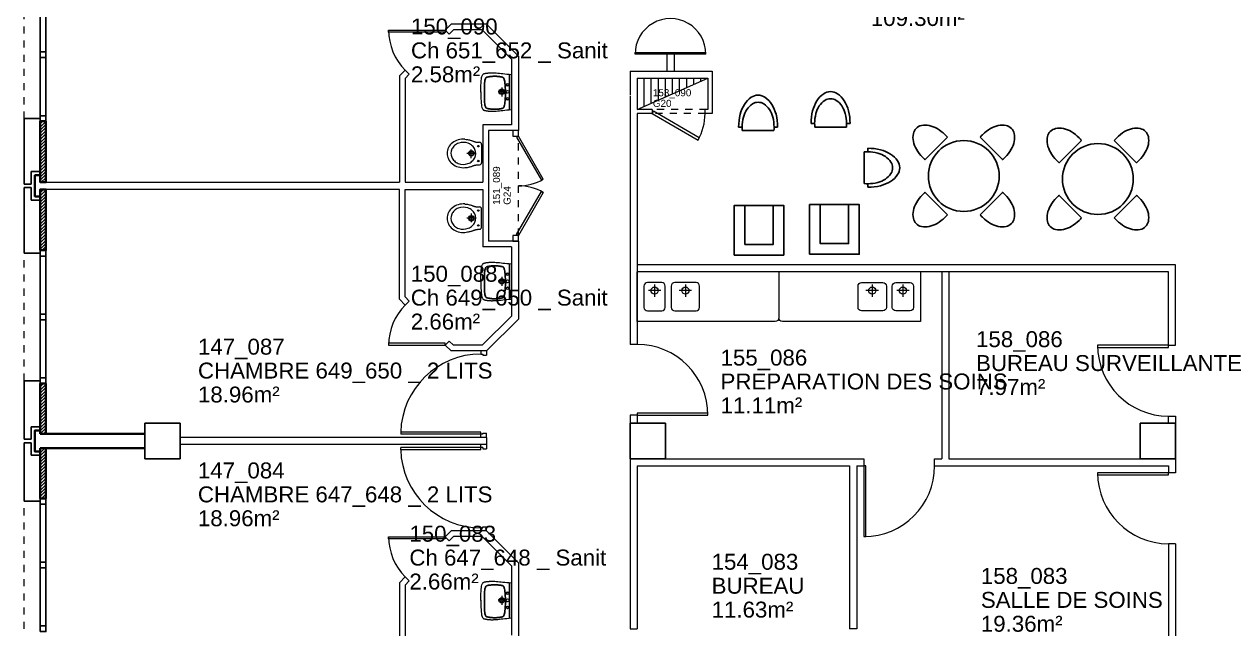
# Model space of a CAD drawing. Header units: metres. Extents: x -8 to 211, y -5 to 116.
# Drawn here: x 143.8 to 160.9, y 82.7 to 91.23 of the extents above; entities that cross this region are included whole.
import ezdxf

# ---------------------------------------------------------------- set-up
doc = ezdxf.new("R2010")
doc.units = ezdxf.units.M
doc.header["$LTSCALE"] = 0.6
doc.header["$MEASUREMENT"] = 0
doc.linetypes.add('CACHÉ', pattern=[0.25, 0.125, -0.125])
doc.linetypes.add('CONTINU', pattern=[0])
doc.layers.get('0').update_dxf_attribs({"linetype": 'CONTINUOUS'})
for name, color, linetype in [('002 poteaux', 7, 'CONTINUOUS'), ('003 murs porteurs', 7, 'CONTINUOUS'), ('004 cloisons', 7, 'CONTINUOUS'), ('004 isolation', 7, 'CONTINUOUS'), ('006 sanitaire', 5, 'CONTINUOUS'), ('007 Fenêtre', 7, 'CONTINUOUS'), ('010 Equipement CH', 190, 'CONTINUOUS'), ('A_Etiqu_Gaine', 8, 'CONTINUOUS'), ('A_Etiqu_Gaine_ancien', 8, 'CONTINUOUS'), ('A_Etiqu_Gaine_code', 8, 'CONTINUOUS'), ('A_Etiqu_Local', 8, 'CONTINUOUS'), ('VPMOB', 8, 'CONTINU')]:
    doc.layers.add(name, color=color, linetype=linetype)
for name, color, linetype, lineweight in [('A_CHASS', 4, 'CONTINU', 20), ('A_MURS_CLOI', 7, 'CONTINU', 20), ('A_MURS_STRU', 7, 'CONTINU', 35), ('A_PORT', 8, 'CONTINUOUS', 0), ('A_SANI', 5, 'CONTINU', 0)]:
    doc.layers.add(name, color=color, linetype=linetype, lineweight=lineweight)
doc.layers.get('010 Equipement CH').off()
doc.styles.add('Attribut', font='arial.ttf')

# ---------------------------------------------------------------- blocks, each defined once
blk = doc.blocks.new('BROCA4-G578')
at = {"layer": '004 cloisons', "color": 52, "linetype": 'Continuous'}
for p, q in [((-0.925001, 46.210041), (-0.925001, 44.49004)), ((-0.845003, 44.49004), (-0.845003, 46.210041))]:
    blk.add_line(p, q, dxfattribs=at)
at = {"layer": '004 cloisons', "color": 7, "linetype": 'Continuous'}
for points in [[(-0.925001, 46.210041), (-0.845003, 46.210041), (-0.845003, 46.290035), (-0.925001, 46.290035)], [(-0.925001, 45.310047), (-0.845003, 45.310047), (-0.845003, 45.390041), (-0.925001, 45.390041)], [(-0.925001, 44.410046), (-0.845003, 44.410046), (-0.845003, 44.49004), (-0.925001, 44.49004)]]:
    blk.add_lwpolyline(points, close=True, dxfattribs=at)
blk = doc.blocks.new('BROCA4-G579')
at = {"layer": '004 cloisons', "color": 5, "linetype": 'Continuous'}
for p, q in [((-1.150007, 44.450043), (-0.925001, 44.450043)), ((-1.150007, 43.525162), (-1.150007, 44.450043)), ((-0.925001, 43.700157), (-0.925001, 44.450043)), ((-1.050004, 43.700157), (-0.925001, 43.700157)), ((-1.050004, 43.525162), (-1.050004, 43.700157)), ((-1.150007, 43.525162), (-1.050004, 43.525162))]:
    blk.add_line(p, q, dxfattribs=at)
blk = doc.blocks.new('BROCA4-G582')
at = {"layer": '004 cloisons', "color": 5, "linetype": 'Continuous'}
for p, q in [((-1.150007, 43.475159), (-1.150007, 42.550278)), ((-1.150007, 43.475159), (-1.050004, 43.475159)), ((-1.050004, 43.475159), (-1.050004, 43.300163)), ((-1.050004, 43.300163), (-0.925001, 43.300163)), ((-0.925001, 43.300163), (-0.925001, 42.550278)), ((-1.150007, 42.550278), (-0.925001, 42.550278))]:
    blk.add_line(p, q, dxfattribs=at)
blk = doc.blocks.new('BROCA4-G583')
at = {"layer": '004 cloisons', "color": 5, "linetype": 'Continuous'}
for p, q in [((-1.150007, 40.749893), (-0.925001, 40.749893)), ((-1.150007, 39.925011), (-1.150007, 40.749893)), ((-0.925001, 40.100006), (-0.925001, 40.749893)), ((-1.050004, 40.100006), (-0.925001, 40.100006)), ((-1.050004, 39.925011), (-1.050004, 40.100006)), ((-1.150007, 39.925011), (-1.050004, 39.925011))]:
    blk.add_line(p, q, dxfattribs=at)
blk = doc.blocks.new('BROCA4-G584')
at = {"layer": '004 cloisons', "color": 5, "linetype": 'Continuous'}
for p, q in [((-1.150007, 39.875004), (-1.150007, 39.050121)), ((-1.150007, 39.875004), (-1.050004, 39.875004)), ((-1.050004, 39.875004), (-1.050004, 39.700008)), ((-1.050004, 39.700008), (-0.925001, 39.700008)), ((-0.925001, 39.700008), (-0.925001, 39.050121)), ((-1.150007, 39.050121), (-0.925001, 39.050121))]:
    blk.add_line(p, q, dxfattribs=at)
blk = doc.blocks.new('BROCA4-G585')
at = {"layer": '004 cloisons', "color": 52, "linetype": 'Continuous'}
for p, q in [((-0.925001, 39.009792), (-0.925001, 37.289791)), ((-0.845003, 37.289791), (-0.845003, 39.009792))]:
    blk.add_line(p, q, dxfattribs=at)
at = {"layer": '004 cloisons', "color": 7, "linetype": 'Continuous'}
for points in [[(-0.925001, 39.009792), (-0.845003, 39.009792), (-0.845003, 39.089787), (-0.925001, 39.089787)], [(-0.925001, 38.109798), (-0.845003, 38.109798), (-0.845003, 38.189793), (-0.925001, 38.189793)], [(-0.925001, 37.209797), (-0.845003, 37.209797), (-0.845003, 37.289791), (-0.925001, 37.289791)]]:
    blk.add_lwpolyline(points, close=True, dxfattribs=at)
blk = doc.blocks.new('BROCA4-G588')
at = {"layer": '004 cloisons', "color": 52, "linetype": 'Continuous'}
for p, q in [((-0.925001, 42.509892), (-0.925001, 40.78989)), ((-0.845003, 40.78989), (-0.845003, 42.509892))]:
    blk.add_line(p, q, dxfattribs=at)
at = {"layer": '004 cloisons', "color": 7, "linetype": 'Continuous'}
for points in [[(-0.925001, 42.509892), (-0.845003, 42.509892), (-0.845003, 42.589886), (-0.925001, 42.589886)], [(-0.925001, 41.609898), (-0.845003, 41.609898), (-0.845003, 41.689892), (-0.925001, 41.689892)], [(-0.925001, 40.709896), (-0.845003, 40.709896), (-0.845003, 40.78989), (-0.925001, 40.78989)]]:
    blk.add_lwpolyline(points, close=True, dxfattribs=at)
blk = doc.blocks.new('table4C')
at = {"layer": 'VPMOB'}
for points in [[(-0.231, 0.546), (-0.546, 0.231, -0.023076), (-0.583, 0.265, -0.065152), (-0.669, 0.377, -0.077931), (-0.712, 0.487, -0.107177), (-0.712, 0.598, -0.14408), (-0.672, 0.672, -0.14408), (-0.598, 0.712, -0.107177), (-0.487, 0.712, -0.077931), (-0.377, 0.669, -0.065152), (-0.265, 0.583, -0.023076)], [(0.231, 0.546), (0.546, 0.231, 0.023076), (0.583, 0.265, 0.065152), (0.669, 0.377, 0.077931), (0.712, 0.487, 0.107177), (0.712, 0.598, 0.14408), (0.672, 0.672, 0.14408), (0.598, 0.712, 0.107177), (0.487, 0.712, 0.077931), (0.377, 0.669, 0.065152), (0.265, 0.583, 0.023076)], [(-0.231, -0.546), (-0.546, -0.231, 0.023076), (-0.583, -0.265, 0.065152), (-0.669, -0.377, 0.077931), (-0.712, -0.487, 0.107177), (-0.712, -0.598, 0.14408), (-0.672, -0.672, 0.14408), (-0.598, -0.712, 0.107177), (-0.487, -0.712, 0.077931), (-0.377, -0.669, 0.065152), (-0.265, -0.583, 0.023076)], [(0.231, -0.546), (0.546, -0.231, -0.023076), (0.583, -0.265, -0.065152), (0.669, -0.377, -0.077931), (0.712, -0.487, -0.107177), (0.712, -0.598, -0.14408), (0.672, -0.672, -0.14408), (0.598, -0.712, -0.107177), (0.487, -0.712, -0.077931), (0.377, -0.669, -0.065152), (0.265, -0.583, -0.023076)]]:
    blk.add_lwpolyline(points, format="xyb", close=True, dxfattribs=at)
blk.add_circle((0, 0), 0.5, dxfattribs=at)
blk = doc.blocks.new('VPSIEGE')
at = {"layer": 'VPMOB'}
blk.add_line((0.223, 0), (-0.223, 0), dxfattribs=at)
for points in [[(-0.275, 0.05, -0.06206), (-0.253, 0.23, -0.075298), (-0.194, 0.368, -0.107049), (-0.097, 0.47, -0.150029), (0, 0.5, -0.150029), (0.097, 0.47, -0.107049), (0.194, 0.368, -0.075298), (0.253, 0.23, -0.06206), (0.275, 0.05, -0.06206)], [(-0.223, 0, -0.023076), (-0.225, 0.05, -0.065152), (-0.207, 0.19, -0.077931), (-0.159, 0.297, -0.107177), (-0.08, 0.376, -0.14408), (0, 0.4, -0.14408), (0.08, 0.376, -0.107177), (0.159, 0.297, -0.077931), (0.207, 0.19, -0.065152), (0.225, 0.05, -0.023076), (0.223, 0, -0.077931)]]:
    blk.add_lwpolyline(points, format="xyb", dxfattribs=at)
for points in [[(-0.275, 0.05), (-0.225, 0.05)], [(0.225, 0.05), (0.275, 0.05)]]:
    blk.add_lwpolyline(points, dxfattribs=at)
blk = doc.blocks.new('VPFAUT')
at = {"layer": 'VPMOB'}
blk.add_lwpolyline([(0, 0), (0, -0.7), (-0.7, -0.7), (-0.7, 0)], close=True, dxfattribs=at)
blk.add_lwpolyline([(-0.55, -0.7), (-0.55, -0.15), (-0.15, -0.15), (-0.15, -0.7)], dxfattribs=at)
blk = doc.blocks.new('A_Etiqu_Local')
at = {"style": 'Attribut', "flags": 1}
for tag, p in [('CODE_HOPITAL', (-0.446, 1.974)), ('CODE_SITE', (-0.446, 1.749)), ('CODE_BATIMENT', (-0.446, 1.524)), ('CODE_SECTEUR', (-0.446, 1.299)), ('CODE_ETAGE', (-0.446, 1.074)), ('NOM_NORMALISE', (-0.446, -0.843)), ('SECTEUR_ACTIVITE', (-0.446, -1.068)), ('SOUS_SECTEUR_ACTIVITE', (-0.446, -1.293)), ('VOLUME', (-0.446, -1.518)), ('SERVICE', (-0.446, -1.743)), ('CODE_UG', (-0.446, -1.968)), ('CODE_UA', (-0.446, -2.193)), ('CODE_POLE', (-0.446, -2.418)), ('OCCUPANT_EXTERNE', (-0.446, -2.643)), ('DISPONIBILITE', (-0.446, -2.868)), ('ACCES_HANDICAPES', (-0.446, -3.093)), ('NATURE_SOL', (-0.446, -3.318)), ('RISQUE_LABORATOIRE', (-0.446, -3.543)), ('AMIANTE', (-0.446, -3.768))]:
    blk.add_attdef(tag, p, '', height=0.15, dxfattribs=at)
at = {"layer": 'A_Etiqu_Local', "style": 'Attribut'}
for tag, p in [('CODE_PIECE', (-0.448, 0.533)), ('NOM_USAGE', (-0.448, 0.195)), ('SURFACE', (-0.448, -0.142))]:
    blk.add_attdef(tag, p, '', height=0.225, dxfattribs=at)
blk = doc.blocks.new('A_Etiqu_Gaine')
at = {"style": 'Attribut', "flags": 1}
for tag, p in [('CODE_HOPITAL', (-0.432, 0.865)), ('CODE_SITE', (-0.432, 0.715)), ('CODE_BATIMENT', (-0.432, 0.565)), ('CODE_SECTEUR', (-0.432, 0.415)), ('CODE_ETAGE', (-0.432, 0.265)), ('NOM_NORMALISE', (-0.432, -0.335)), ('SECTEUR_ACTIVITE', (-0.432, -0.485)), ('SOUS_SECTEUR_ACTIVITE', (-0.432, -0.635)), ('SURFACE', (-0.432, -0.785)), ('CODE_UG', (-0.432, -0.935)), ('CODE_POLE', (-0.432, -1.085)), ('AMIANTE', (-0.432, -1.235))]:
    blk.add_attdef(tag, p, '', height=0.1, dxfattribs=at)
at = {"layer": 'A_Etiqu_Gaine', "style": 'Attribut'}
blk.add_attdef('NOM_USAGE', (-0.432, -0.185), '', height=0.1, dxfattribs=at)
at = {"layer": 'A_Etiqu_Gaine_ancien', "style": 'Attribut'}
blk.add_attdef('CODE_PIECE_ANCIEN', (-0.432, 0.115), '', height=0.1, dxfattribs=at)
at = {"layer": 'A_Etiqu_Gaine_code', "style": 'Attribut'}
blk.add_attdef('CODE_PIECE', (-0.432, -0.035), '', height=0.1, dxfattribs=at)
blk = doc.blocks.new('BROCA4-G329')
at = {"layer": '006 sanitaire', "linetype": 'Continuous'}
for points in [[(27.871058, 12.724569), (27.868091, 12.768528), (27.865162, 12.80576), (27.862252, 12.836877), (27.859341, 12.862489), (27.85641, 12.883208), (27.85344, 12.899643), (27.850412, 12.912407), (27.847308, 12.92211), (27.844107, 12.929363), (27.84079, 12.934776), (27.84079, 12.934776), (27.839079, 12.936977), (27.837307, 12.9389), (27.835448, 12.940577), (27.833475, 12.942039), (27.831361, 12.943315), (27.829079, 12.944436), (27.826603, 12.945433), (27.823905, 12.946336), (27.820959, 12.947175), (27.817738, 12.947981), (27.817738, 12.947981), (27.810426, 12.949572), (27.802072, 12.951126), (27.792839, 12.952621), (27.782893, 12.954029), (27.772398, 12.955327), (27.761519, 12.956489), (27.750421, 12.957491), (27.739267, 12.958306), (27.728224, 12.958911), (27.717455, 12.95928)], [(27.871058, 12.727926), (27.868091, 12.683964), (27.865162, 12.646729), (27.862252, 12.615611), (27.859341, 12.589998), (27.85641, 12.56928), (27.85344, 12.552844), (27.850412, 12.540081), (27.847308, 12.530379), (27.844107, 12.523127), (27.84079, 12.517713), (27.84079, 12.517713), (27.839079, 12.515513), (27.837307, 12.513589), (27.835448, 12.511912), (27.833475, 12.51045), (27.831361, 12.509173), (27.829079, 12.508051), (27.826603, 12.507053), (27.823905, 12.50615), (27.820959, 12.50531), (27.817738, 12.504503), (27.817738, 12.504503), (27.810424, 12.502912), (27.802055, 12.501356), (27.79278, 12.49986), (27.782754, 12.498449), (27.772126, 12.497148), (27.761048, 12.495981), (27.749672, 12.494974), (27.73815, 12.494151), (27.726633, 12.493536), (27.715273, 12.493155)]]:
    blk.add_lwpolyline(points, dxfattribs=at)
blk = doc.blocks.new('BROCA4-G330')
at = {"layer": '006 sanitaire', "linetype": 'Continuous'}
for points in [[(27.569025, 12.724569), (27.569417, 12.768528), (27.570285, 12.80576), (27.571591, 12.836877), (27.573297, 12.862489), (27.575364, 12.883208), (27.577755, 12.899643), (27.580432, 12.912407), (27.583357, 12.92211), (27.586492, 12.929363), (27.589798, 12.934776), (27.589798, 12.934776), (27.59151, 12.936977), (27.593281, 12.9389), (27.59514, 12.940577), (27.597113, 12.942039), (27.599227, 12.943315), (27.601508, 12.944436), (27.603985, 12.945433), (27.606682, 12.946336), (27.609628, 12.947175), (27.612849, 12.947981), (27.612849, 12.947981), (27.62016, 12.949572), (27.628515, 12.951126), (27.637748, 12.952621), (27.647695, 12.954029), (27.658191, 12.955327), (27.669071, 12.956489), (27.68017, 12.957491), (27.691324, 12.958306), (27.702368, 12.958911), (27.713137, 12.95928)], [(27.569025, 12.727926), (27.569417, 12.683964), (27.570285, 12.646729), (27.571591, 12.615611), (27.573297, 12.589998), (27.575364, 12.56928), (27.577755, 12.552844), (27.580432, 12.540081), (27.583357, 12.530379), (27.586492, 12.523127), (27.589798, 12.517713), (27.589798, 12.517713), (27.59151, 12.515513), (27.593281, 12.513589), (27.59514, 12.511912), (27.597113, 12.51045), (27.599227, 12.509173), (27.601508, 12.508051), (27.603985, 12.507053), (27.606682, 12.50615), (27.609628, 12.50531), (27.612849, 12.504503), (27.612849, 12.504503), (27.620163, 12.502912), (27.628533, 12.501356), (27.637807, 12.49986), (27.647835, 12.498449), (27.658464, 12.497148), (27.669542, 12.495981), (27.680918, 12.494974), (27.692441, 12.494151), (27.703958, 12.493536), (27.715319, 12.493155)]]:
    blk.add_lwpolyline(points, dxfattribs=at)

msp = doc.modelspace()

# ---------------------------------------------------------------- linework, layer by layer
at = {"layer": '002 poteaux', "color": 8, "linetype": 'Continuous'}
for p, q in [((145.5, 85.096), (145.5, 85.596)), ((146, 85.596), (146, 85.096)), ((152.35, 85.096), (152.35, 85.596)), ((152.85, 85.596), (152.85, 85.096)), ((159.55, 85.096), (159.55, 85.596)), ((160.05, 85.596), (160.05, 85.096))]:
    msp.add_line(p, q, dxfattribs=at)
for points in [[(146, 85.596), (145.5, 85.596)], [(152.85, 85.596), (152.35, 85.596)], [(160.05, 85.596), (159.55, 85.596)], [(145.5, 85.096), (146, 85.096)], [(152.35, 85.096), (152.85, 85.096)], [(159.55, 85.096), (160.05, 85.096)]]:
    msp.add_lwpolyline(points, dxfattribs=at)
at = {"layer": '004 isolation', "color": 8, "linetype": 'Continuous'}
for p, q in [((144.061, 89.857), (144.025, 89.82)), ((144.025, 89.857), (144.025, 88.996)), ((144.105, 89.857), (144.025, 89.857)), ((144.025, 89.776), (144.105, 89.856)), ((144.105, 89.812), (144.025, 89.732)), ((144.105, 88.996), (144.105, 89.857)), ((144.025, 89.688), (144.105, 89.768)), ((144.105, 89.723), (144.025, 89.643)), ((144.025, 89.599), (144.105, 89.679)), ((144.105, 89.635), (144.025, 89.555)), ((144.025, 89.511), (144.105, 89.591)), ((144.105, 89.547), (144.025, 89.467)), ((144.025, 89.422), (144.105, 89.502)), ((144.105, 89.458), (144.025, 89.378)), ((144.025, 89.334), (144.105, 89.414)), ((144.105, 89.37), (144.025, 89.29)), ((144.025, 89.246), (144.105, 89.326)), ((144.105, 89.281), (144.025, 89.201)), ((144.025, 89.157), (144.105, 89.237)), ((144.105, 89.193), (144.025, 89.113)), ((144.025, 89.069), (144.105, 89.149)), ((144.105, 89.105), (144.025, 89.025)), ((144.025, 88.996), (144.105, 88.996)), ((144.041, 88.996), (144.105, 89.06)), ((144.105, 89.016), (144.085, 88.996)), ((144.029, 88.896), (144.025, 88.892)), ((144.025, 88.848), (144.073, 88.896)), ((144.025, 88.036), (144.025, 88.896)), ((144.025, 88.896), (144.105, 88.896)), ((144.105, 88.884), (144.025, 88.804)), ((144.025, 88.759), (144.105, 88.839)), ((144.105, 88.795), (144.025, 88.715)), ((144.025, 88.671), (144.105, 88.751)), ((144.105, 88.896), (144.105, 88.036)), ((144.105, 88.707), (144.025, 88.627)), ((144.025, 88.583), (144.105, 88.663)), ((144.105, 88.619), (144.025, 88.539)), ((144.025, 88.494), (144.105, 88.574)), ((144.105, 88.53), (144.025, 88.45)), ((144.025, 88.406), (144.105, 88.486)), ((144.105, 88.442), (144.025, 88.362)), ((144.025, 88.318), (144.105, 88.398)), ((144.105, 88.353), (144.025, 88.273)), ((144.025, 88.229), (144.105, 88.309)), ((144.105, 88.265), (144.025, 88.185)), ((144.025, 88.141), (144.105, 88.221)), ((144.105, 88.177), (144.025, 88.097)), ((144.025, 88.052), (144.105, 88.132)), ((144.105, 88.088), (144.053, 88.036)), ((144.105, 88.036), (144.025, 88.036)), ((144.097, 88.036), (144.105, 88.044)), ((144.029, 86.156), (144.025, 86.152)), ((144.025, 86.108), (144.073, 86.156)), ((144.025, 85.446), (144.025, 86.156)), ((144.025, 86.156), (144.105, 86.156)), ((144.105, 86.144), (144.025, 86.064)), ((144.025, 86.019), (144.105, 86.099)), ((144.105, 86.055), (144.025, 85.975)), ((144.105, 86.156), (144.105, 85.446)), ((144.025, 85.931), (144.105, 86.011)), ((144.105, 85.967), (144.025, 85.887)), ((144.025, 85.843), (144.105, 85.923)), ((144.105, 85.878), (144.025, 85.798)), ((144.025, 85.754), (144.105, 85.834)), ((144.105, 85.79), (144.025, 85.71)), ((144.025, 85.666), (144.105, 85.746)), ((144.105, 85.702), (144.025, 85.622)), ((144.025, 85.578), (144.105, 85.658)), ((144.105, 85.613), (144.025, 85.533)), ((144.025, 85.489), (144.105, 85.569)), ((144.105, 85.525), (144.026, 85.446)), ((144.105, 85.446), (144.025, 85.446)), ((144.07, 85.446), (144.105, 85.481)), ((144.047, 85.246), (144.025, 85.224)), ((144.025, 85.18), (144.091, 85.246)), ((144.025, 85.246), (144.105, 85.246)), ((144.025, 84.536), (144.025, 85.246)), ((144.105, 85.216), (144.025, 85.136)), ((144.025, 85.091), (144.105, 85.171)), ((144.105, 85.246), (144.105, 84.536)), ((144.105, 85.127), (144.025, 85.047)), ((144.025, 85.003), (144.105, 85.083)), ((144.105, 85.039), (144.025, 84.959)), ((144.025, 84.915), (144.105, 84.995)), ((144.105, 84.95), (144.025, 84.87)), ((144.025, 84.826), (144.105, 84.906)), ((144.105, 84.862), (144.025, 84.782)), ((144.025, 84.738), (144.105, 84.818)), ((144.105, 84.774), (144.025, 84.694)), ((144.025, 84.649), (144.105, 84.729)), ((144.105, 84.685), (144.025, 84.605)), ((144.025, 84.561), (144.105, 84.641)), ((144.105, 84.536), (144.025, 84.536)), ((144.105, 84.597), (144.044, 84.536)), ((144.088, 84.536), (144.105, 84.553))]:
    msp.add_line(p, q, dxfattribs=at)
at = {"layer": 'A_CHASS', "color": 8, "linetype": 'CACHÉ'}
for p, q in [((143.8, 89.896), (143.8, 91.696)), ((143.8, 86.196), (143.8, 87.996)), ((143.8, 82.696), (143.8, 84.496))]:
    msp.add_line(p, q, dxfattribs=at)
at = {"layer": 'A_MURS_CLOI', "color": 8, "linetype": 'Continuous'}
for p, q in [((149.825, 91.226), (149.743, 91.144)), ((149.743, 91.144), (149.799, 91.088)), ((149.858, 91.146), (149.799, 91.088)), ((150.325, 91.226), (149.825, 91.226)), ((150.263, 91.146), (149.858, 91.146)), ((150.263, 91.146), (150.675, 90.735)), ((150.325, 91.226), (150.775, 90.776)), ((150.675, 90.735), (150.675, 89.806)), ((150.775, 90.776), (150.775, 89.726)), ((149.177, 90.579), (149.095, 90.496)), ((149.095, 90.496), (149.095, 88.996)), ((149.234, 90.522), (149.175, 90.463)), ((149.175, 90.463), (149.175, 88.996)), ((149.177, 90.579), (149.234, 90.522)), ((152.35, 90.565), (152.35, 90.226)), ((152.35, 90.565), (153.51, 90.565)), ((152.45, 90.025), (153.45, 90.465)), ((152.45, 90.465), (152.45, 90.025)), ((152.45, 90.465), (153.45, 90.465)), ((152.55, 90.069), (152.55, 90.465)), ((152.65, 90.113), (152.65, 90.465)), ((152.75, 90.157), (152.75, 90.465)), ((152.85, 90.201), (152.85, 90.465)), ((152.95, 90.245), (152.95, 90.465)), ((153.05, 90.289), (153.05, 90.465)), ((153.15, 90.333), (153.15, 90.465)), ((153.25, 90.377), (153.25, 90.465)), ((153.35, 90.421), (153.35, 90.465)), ((153.45, 90.465), (153.45, 90.025)), ((153.51, 90.565), (153.51, 89.965)), ((152.35, 90.212), (152.35, 86.708)), ((152.663, 90.025), (152.45, 90.025)), ((152.45, 89.965), (152.45, 86.708)), ((152.663, 89.965), (152.45, 89.965)), ((152.663, 90.025), (152.663, 89.965)), ((153.41, 89.965), (153.41, 90.025)), ((153.45, 90.025), (153.41, 90.025)), ((153.51, 89.965), (153.41, 89.965)), ((150.275, 89.806), (150.275, 88.996)), ((150.675, 89.806), (150.275, 89.806)), ((150.355, 89.726), (150.355, 88.166)), ((150.775, 89.726), (150.355, 89.726)), ((144.025, 88.996), (149.095, 88.996)), ((149.175, 88.996), (150.275, 88.996)), ((149.095, 88.896), (144.025, 88.896)), ((149.095, 87.346), (149.095, 88.896)), ((149.175, 88.896), (150.275, 88.896)), ((149.175, 87.379), (149.175, 88.896)), ((150.275, 88.896), (150.275, 88.086)), ((150.675, 88.086), (150.275, 88.086)), ((150.775, 88.166), (150.355, 88.166)), ((150.675, 88.086), (150.675, 87.108)), ((150.775, 88.166), (150.775, 87.066)), ((160.05, 87.831), (152.45, 87.831)), ((159.95, 87.731), (152.45, 87.731)), ((156.85, 87.731), (156.85, 85.096)), ((159.95, 86.696), (159.95, 87.731)), ((160.05, 86.696), (160.05, 87.831)), ((156.75, 87.722), (156.75, 85.096)), ((149.177, 87.264), (149.095, 87.346)), ((149.234, 87.321), (149.175, 87.379)), ((149.177, 87.264), (149.234, 87.321)), ((150.263, 86.696), (150.675, 87.108)), ((150.325, 86.616), (150.775, 87.066)), ((149.743, 86.698), (149.799, 86.755)), ((149.825, 86.616), (149.743, 86.698)), ((149.858, 86.696), (149.799, 86.755)), ((152.45, 86.708), (152.35, 86.708)), ((150.325, 86.616), (149.825, 86.616)), ((150.263, 86.696), (149.858, 86.696)), ((159.95, 86.696), (160.05, 86.696)), ((152.45, 85.708), (152.35, 85.708)), ((152.35, 85.708), (152.35, 85.596)), ((152.45, 85.708), (152.45, 85.596)), ((150.325, 85.396), (146, 85.396)), ((150.325, 85.396), (150.325, 85.296)), ((150.325, 85.296), (146, 85.296)), ((152.35, 85.096), (152.35, 82.696)), ((152.45, 84.996), (155.45, 84.996)), ((152.45, 84.996), (152.45, 82.696)), ((152.85, 85.096), (155.65, 85.096)), ((155.45, 84.996), (155.45, 82.696)), ((155.55, 84.996), (155.55, 82.696)), ((155.55, 84.996), (155.65, 84.996)), ((155.65, 85.096), (155.65, 84.996)), ((156.65, 84.996), (156.65, 85.096)), ((156.65, 85.096), (156.75, 85.096)), ((156.65, 84.996), (159.95, 84.996)), ((156.85, 85.096), (159.55, 85.096)), ((159.95, 84.996), (159.95, 84.896)), ((160.05, 85.096), (160.05, 84.896)), ((160.05, 84.896), (159.95, 84.896)), ((149.825, 84.076), (149.743, 83.994)), ((149.743, 83.994), (149.799, 83.938)), ((149.858, 83.996), (149.799, 83.938)), ((150.325, 84.076), (149.825, 84.076)), ((150.263, 83.996), (149.858, 83.996)), ((150.263, 83.996), (150.675, 83.585)), ((150.325, 84.076), (150.775, 83.626)), ((159.95, 83.896), (159.95, 80.596)), ((160.05, 83.896), (159.95, 83.896)), ((150.775, 83.626), (150.775, 82.526)), ((150.675, 83.585), (150.675, 82.606)), ((149.177, 83.429), (149.095, 83.346)), ((149.095, 83.346), (149.095, 81.796)), ((149.234, 83.372), (149.175, 83.313)), ((149.175, 83.313), (149.175, 81.796)), ((149.177, 83.429), (149.234, 83.372)), ((152.35, 82.696), (152.45, 82.696)), ((155.55, 82.696), (155.45, 82.696))]:
    msp.add_line(p, q, dxfattribs=at)
at = {"layer": 'A_MURS_CLOI', "color": 8, "linetype": 'CACHÉ'}
for p, q in [((153.41, 89.965), (152.66, 89.965)), ((153.43, 90.025), (152.68, 90.025)), ((152.45, 88.181), (152.45, 88.181))]:
    msp.add_line(p, q, dxfattribs=at)
at = {"layer": 'A_MURS_CLOI', "color": 8, "linetype": 'Continuous'}
msp.add_lwpolyline([(159.95, 85.596), (159.95, 85.696), (160.05, 85.696), (160.05, 85.596)], close=True, dxfattribs=at)
msp.add_lwpolyline([(160.05, 83.896), (160.05, 80.016), (159.97, 80.016), (159.97, 80.096)], dxfattribs=at)
at = {"layer": 'A_MURS_STRU', "color": 8, "linetype": 'Continuous'}
for p, q in [((145.5, 85.446), (144.025, 85.446)), ((145.5, 85.246), (144.025, 85.246))]:
    msp.add_line(p, q, dxfattribs=at)
for points in [[(144.025, 89.857), (144.105, 89.857), (144.105, 88.996), (144.025, 88.996)], [(144.025, 88.036), (144.105, 88.036), (144.105, 88.896), (144.025, 88.896)]]:
    msp.add_lwpolyline(points, close=True, dxfattribs=at)
for points in [[(144.025, 88.996), (144.025, 89.096), (143.95, 89.096), (143.95, 88.796), (144.025, 88.796), (144.025, 88.896)], [(144.105, 85.446), (144.105, 86.156), (144.025, 86.156), (144.025, 85.446)], [(144.025, 85.196), (143.95, 85.196), (143.95, 85.496), (144.025, 85.496)], [(144.025, 85.246), (144.025, 84.536), (144.105, 84.536), (144.105, 85.246)]]:
    msp.add_lwpolyline(points, dxfattribs=at)
at = {"layer": 'A_PORT', "color": 8}
for p, q in [((152.421, 90.806), (152.421, 90.827)), ((152.421, 90.827), (153.421, 90.827)), ((153.421, 90.806), (152.421, 90.806)), ((152.872, 90.806), (152.872, 90.566)), ((152.921, 90.827), (152.921, 90.806)), ((152.972, 90.806), (152.972, 90.566)), ((153.421, 90.806), (153.421, 90.827))]:
    msp.add_line(p, q, dxfattribs=at)
at = {"layer": 'A_PORT', "color": 8, "linetype": 'CACHÉ'}
msp.add_line((150.775, 88.246), (150.775, 89.646), dxfattribs=at)
at = {"layer": 'A_PORT', "color": 8, "linetype": 'Continuous'}
for p, q in [((150.325, 86.616), (150.245, 86.616)), ((150.245, 86.616), (150.245, 86.572)), ((150.245, 86.572), (150.273, 86.572)), ((150.273, 86.572), (150.273, 86.556)), ((150.273, 86.556), (150.325, 86.556)), ((150.325, 86.616), (150.325, 86.556)), ((150.245, 85.47), (149.113, 85.47)), ((149.113, 85.47), (149.113, 85.44)), ((150.273, 85.44), (149.113, 85.44)), ((150.245, 85.396), (150.245, 85.47)), ((150.325, 85.396), (150.245, 85.396)), ((150.273, 85.456), (150.325, 85.456)), ((150.273, 85.44), (150.273, 85.456)), ((150.325, 85.396), (150.325, 85.456)), ((150.273, 85.252), (149.113, 85.252)), ((149.113, 85.222), (149.113, 85.252)), ((150.245, 85.222), (149.113, 85.222)), ((150.325, 85.296), (150.245, 85.296)), ((150.245, 85.222), (150.245, 85.296)), ((150.273, 85.252), (150.273, 85.236)), ((150.273, 85.236), (150.325, 85.236)), ((150.325, 85.296), (150.325, 85.236)), ((150.273, 84.136), (150.325, 84.136)), ((150.273, 84.12), (150.273, 84.136)), ((150.325, 84.076), (150.325, 84.136)), ((150.245, 84.12), (150.273, 84.12)), ((150.245, 84.076), (150.245, 84.12)), ((150.325, 84.076), (150.245, 84.076))]:
    msp.add_line(p, q, dxfattribs=at)
for points in [[(149.743, 91.114), (148.943, 91.114), (148.943, 91.144), (149.743, 91.144)], [(152.663, 89.965), (153.31, 89.592), (153.328, 89.624), (152.682, 89.998)], [(150.775, 89.726), (150.695, 89.726), (150.695, 89.646), (150.775, 89.646)], [(150.749, 89.631), (151.099, 89.025), (151.125, 89.04), (150.775, 89.646)], [(150.749, 88.261), (151.099, 88.868), (151.125, 88.853), (150.775, 88.246)], [(150.775, 88.246), (150.695, 88.246), (150.695, 88.166), (150.775, 88.166)], [(149.743, 86.728), (148.943, 86.728), (148.943, 86.698), (149.743, 86.698)], [(159.95, 86.696), (158.95, 86.696), (158.95, 86.666), (159.95, 86.666)], [(152.45, 85.708), (153.45, 85.708), (153.45, 85.738), (152.45, 85.738)], [(155.65, 84.996), (155.65, 83.996), (155.68, 83.996), (155.68, 84.996)], [(159.95, 84.896), (158.95, 84.896), (158.95, 84.866), (159.95, 84.866)], [(149.743, 83.964), (148.943, 83.964), (148.943, 83.994), (149.743, 83.994)]]:
    msp.add_lwpolyline(points, close=True, dxfattribs=at)
for centre, radius, start, end in [((149.743, 91.144), 0.8, 180, 225), ((152.663, 89.965), 0.747, 330, 0), ((150.775, 89.646), 0.7, 270, 300), ((150.775, 88.246), 0.7, 60, 90), ((149.743, 86.698), 0.8, 135, 180), ((152.45, 85.708), 1, 0, 90), ((150.245, 85.44), 1.132, 90, 178.4814), ((159.95, 86.696), 1, 180, 270), ((150.245, 85.252), 1.132, 181.5186, 270), ((155.65, 84.996), 1, 270, 0), ((159.95, 84.896), 1, 180, 270), ((149.743, 83.994), 0.8, 180, 225)]:
    msp.add_arc(centre, radius, start, end, dxfattribs=at)
at = {"layer": 'A_PORT', "color": 8}
msp.add_arc((152.921, 90.806), 0.5, 0, 180.0233, dxfattribs=at)
at = {"layer": 'A_SANI', "color": 8, "linetype": 'Continuous'}
for p, q in [((150.65, 90.023), (150.65, 90.518)), ((150.675, 90.023), (150.675, 90.518)), ((150.541, 90.336), (150.541, 90.209)), ((150.592, 90.273), (150.49, 90.273)), ((150.65, 87.349), (150.65, 87.845)), ((150.675, 87.349), (150.675, 87.845)), ((156.45, 87.731), (152.45, 87.731)), ((150.592, 87.599), (150.49, 87.599)), ((150.541, 87.662), (150.541, 87.536)), ((152.697, 87.556), (152.697, 87.381)), ((153.132, 87.556), (153.132, 87.381)), ((155.768, 87.556), (155.768, 87.381)), ((156.202, 87.556), (156.202, 87.381)), ((152.785, 87.468), (152.61, 87.468)), ((153.22, 87.468), (153.044, 87.468)), ((155.856, 87.468), (155.68, 87.468)), ((156.29, 87.468), (156.114, 87.468)), ((150.65, 82.848), (150.65, 83.343)), ((150.675, 82.848), (150.675, 83.343)), ((150.541, 83.161), (150.541, 83.034)), ((150.592, 83.098), (150.49, 83.098))]:
    msp.add_line(p, q, dxfattribs=at)
at = {"layer": 'A_SANI', "color": 8}
for p, q in [((150.11, 89.336), (150.11, 89.458)), ((150.223, 89.56), (150.227, 89.56)), ((150.255, 89.53), (150.255, 89.273)), ((150.158, 89.404), (150.046, 89.404)), ((150.223, 89.243), (150.227, 89.243)), ((150.223, 88.65), (150.227, 88.65)), ((150.255, 88.363), (150.255, 88.62)), ((150.158, 88.489), (150.046, 88.489)), ((150.11, 88.558), (150.11, 88.435)), ((150.223, 88.333), (150.227, 88.333))]:
    msp.add_line(p, q, dxfattribs=at)
at = {"layer": 'A_SANI', "color": 8, "linetype": 'Continuous'}
for points in [[(150.243, 90.269), (150.244, 90.32), (150.245, 90.364), (150.247, 90.4), (150.249, 90.43), (150.252, 90.454), (150.255, 90.474), (150.258, 90.489), (150.262, 90.5), (150.266, 90.509), (150.271, 90.516), (150.271, 90.516), (150.273, 90.518), (150.276, 90.521), (150.279, 90.523), (150.281, 90.525), (150.284, 90.527), (150.288, 90.528), (150.292, 90.529), (150.296, 90.531), (150.3, 90.532), (150.305, 90.533), (150.305, 90.533), (150.31, 90.534), (150.316, 90.535), (150.322, 90.536), (150.328, 90.537), (150.335, 90.538), (150.341, 90.538), (150.348, 90.539), (150.354, 90.54), (150.361, 90.54), (150.367, 90.541), (150.367, 90.541), (150.373, 90.541), (150.378, 90.542), (150.384, 90.542), (150.39, 90.542), (150.395, 90.542), (150.401, 90.542), (150.407, 90.542), (150.414, 90.542), (150.42, 90.542), (150.428, 90.542), (150.428, 90.542), (150.444, 90.541), (150.463, 90.539), (150.483, 90.537), (150.506, 90.535), (150.53, 90.533), (150.557, 90.53), (150.584, 90.527), (150.613, 90.524), (150.644, 90.521), (150.675, 90.518)], [(150.243, 90.273), (150.244, 90.221), (150.245, 90.178), (150.247, 90.141), (150.249, 90.111), (150.252, 90.087), (150.255, 90.068), (150.258, 90.053), (150.262, 90.041), (150.266, 90.032), (150.271, 90.026), (150.271, 90.026), (150.273, 90.023), (150.276, 90.021), (150.279, 90.018), (150.281, 90.017), (150.284, 90.015), (150.288, 90.013), (150.292, 90.012), (150.296, 90.011), (150.3, 90.01), (150.305, 90.009), (150.305, 90.009), (150.31, 90.008), (150.316, 90.007), (150.322, 90.006), (150.328, 90.005), (150.335, 90.004), (150.341, 90.003), (150.348, 90.002), (150.354, 90.002), (150.361, 90.001), (150.367, 90), (150.367, 90), (150.373, 90), (150.378, 90), (150.384, 89.999), (150.39, 89.999), (150.395, 89.999), (150.401, 89.999), (150.407, 89.999), (150.414, 89.999), (150.42, 89.999), (150.428, 90), (150.428, 90), (150.444, 90.001), (150.463, 90.002), (150.483, 90.004), (150.506, 90.006), (150.53, 90.009), (150.557, 90.011), (150.584, 90.014), (150.613, 90.017), (150.644, 90.02), (150.675, 90.023)], [(150.243, 87.595), (150.244, 87.646), (150.245, 87.69), (150.247, 87.726), (150.249, 87.756), (150.252, 87.781), (150.255, 87.8), (150.258, 87.815), (150.262, 87.827), (150.266, 87.835), (150.271, 87.842), (150.271, 87.842), (150.273, 87.845), (150.276, 87.847), (150.279, 87.849), (150.281, 87.851), (150.284, 87.853), (150.288, 87.854), (150.292, 87.856), (150.296, 87.857), (150.3, 87.858), (150.305, 87.859), (150.305, 87.859), (150.31, 87.86), (150.316, 87.861), (150.322, 87.862), (150.328, 87.863), (150.335, 87.864), (150.341, 87.865), (150.348, 87.865), (150.354, 87.866), (150.361, 87.867), (150.367, 87.867), (150.367, 87.867), (150.373, 87.868), (150.378, 87.868), (150.384, 87.868), (150.39, 87.869), (150.395, 87.869), (150.401, 87.869), (150.407, 87.869), (150.414, 87.869), (150.42, 87.868), (150.428, 87.868), (150.428, 87.868), (150.444, 87.867), (150.463, 87.865), (150.483, 87.864), (150.506, 87.862), (150.53, 87.859), (150.557, 87.857), (150.584, 87.854), (150.613, 87.851), (150.644, 87.848), (150.675, 87.845)], [(150.243, 87.599), (150.244, 87.548), (150.245, 87.504), (150.247, 87.468), (150.249, 87.438), (150.252, 87.413), (150.255, 87.394), (150.258, 87.379), (150.262, 87.367), (150.266, 87.359), (150.271, 87.352), (150.271, 87.352), (150.273, 87.349), (150.276, 87.347), (150.279, 87.345), (150.281, 87.343), (150.284, 87.341), (150.288, 87.34), (150.292, 87.338), (150.296, 87.337), (150.3, 87.336), (150.305, 87.335), (150.305, 87.335), (150.31, 87.334), (150.316, 87.333), (150.322, 87.332), (150.328, 87.331), (150.335, 87.33), (150.341, 87.329), (150.348, 87.329), (150.354, 87.328), (150.361, 87.327), (150.367, 87.327), (150.367, 87.327), (150.373, 87.326), (150.378, 87.326), (150.384, 87.326), (150.39, 87.325), (150.395, 87.325), (150.401, 87.325), (150.407, 87.325), (150.414, 87.326), (150.42, 87.326), (150.428, 87.326), (150.428, 87.326), (150.444, 87.327), (150.463, 87.329), (150.483, 87.33), (150.506, 87.333), (150.53, 87.335), (150.557, 87.338), (150.584, 87.34), (150.613, 87.343), (150.644, 87.346), (150.675, 87.349)], [(150.243, 83.094), (150.244, 83.145), (150.245, 83.189), (150.247, 83.225), (150.249, 83.255), (150.252, 83.279), (150.255, 83.299), (150.258, 83.314), (150.262, 83.325), (150.266, 83.334), (150.271, 83.341), (150.271, 83.341), (150.273, 83.343), (150.276, 83.346), (150.279, 83.348), (150.281, 83.35), (150.284, 83.352), (150.288, 83.353), (150.292, 83.354), (150.296, 83.356), (150.3, 83.357), (150.305, 83.358), (150.305, 83.358), (150.31, 83.359), (150.316, 83.36), (150.322, 83.361), (150.328, 83.362), (150.335, 83.363), (150.341, 83.363), (150.348, 83.364), (150.354, 83.365), (150.361, 83.365), (150.367, 83.366), (150.367, 83.366), (150.373, 83.367), (150.378, 83.367), (150.384, 83.367), (150.39, 83.367), (150.395, 83.368), (150.401, 83.368), (150.407, 83.367), (150.414, 83.367), (150.42, 83.367), (150.428, 83.367), (150.428, 83.367), (150.444, 83.366), (150.463, 83.364), (150.483, 83.362), (150.506, 83.36), (150.53, 83.358), (150.557, 83.355), (150.584, 83.352), (150.613, 83.35), (150.644, 83.347), (150.675, 83.343)], [(150.243, 83.098), (150.244, 83.046), (150.245, 83.003), (150.247, 82.966), (150.249, 82.936), (150.252, 82.912), (150.255, 82.893), (150.258, 82.878), (150.262, 82.866), (150.266, 82.857), (150.271, 82.851), (150.271, 82.851), (150.273, 82.848), (150.276, 82.846), (150.279, 82.843), (150.281, 82.842), (150.284, 82.84), (150.288, 82.838), (150.292, 82.837), (150.296, 82.836), (150.3, 82.835), (150.305, 82.834), (150.305, 82.834), (150.31, 82.833), (150.316, 82.832), (150.322, 82.831), (150.328, 82.83), (150.335, 82.829), (150.341, 82.828), (150.348, 82.827), (150.354, 82.827), (150.361, 82.826), (150.367, 82.825), (150.367, 82.825), (150.373, 82.825), (150.378, 82.825), (150.384, 82.824), (150.39, 82.824), (150.395, 82.824), (150.401, 82.824), (150.407, 82.824), (150.414, 82.824), (150.42, 82.824), (150.428, 82.825), (150.428, 82.825), (150.444, 82.826), (150.463, 82.827), (150.483, 82.829), (150.506, 82.831), (150.53, 82.834), (150.557, 82.836), (150.584, 82.839), (150.613, 82.842), (150.644, 82.845), (150.675, 82.848)]]:
    msp.add_lwpolyline(points, dxfattribs=at)
at = {"layer": 'A_SANI', "color": 8}
for points in [[(150.019, 89.605, 0.092772), (149.924, 89.595, 0.098236), (149.843, 89.554, 0.108258), (149.788, 89.485, 0.11669), (149.769, 89.405, 0.116228), (149.788, 89.325, 0.107322), (149.843, 89.255, 0.097518), (149.924, 89.213, 0.092603), (150.019, 89.203, 0.094447)], [(149.833, 89.349, 0.102556), (149.871, 89.297, 0.093461), (149.926, 89.262, 0.177082), (150.063, 89.259, 0.093461), (150.119, 89.292, 0.102556), (150.159, 89.342, 0.222834), (150.161, 89.459, 0.102556), (150.124, 89.511, 0.093461), (150.068, 89.546, 0.177232), (149.932, 89.548, 0.093461), (149.875, 89.516, 0.102556), (149.836, 89.466, 0.222723), (149.833, 89.349)], [(150.019, 88.69, 0.092603), (149.924, 88.68, 0.097518), (149.843, 88.638, 0.107322), (149.788, 88.568, 0.116228), (149.769, 88.488, 0.11669), (149.788, 88.408, 0.108258), (149.843, 88.339, 0.098236), (149.924, 88.298, 0.092772), (150.019, 88.288, 0.094013)], [(149.836, 88.427, 0.102556), (149.875, 88.377, 0.093461), (149.932, 88.345, 0.177237), (150.068, 88.347, 0.093461), (150.124, 88.382, 0.102556), (150.161, 88.434, 0.222732), (150.159, 88.551, 0.102556), (150.119, 88.602, 0.093461), (150.063, 88.634, 0.177132), (149.926, 88.631, 0.093461), (149.871, 88.596, 0.102556), (149.833, 88.544, 0.222888), (149.836, 88.427)]]:
    msp.add_lwpolyline(points, format="xyb", dxfattribs=at)
for points in [[(150.019, 89.604), (150.039, 89.601), (150.056, 89.598), (150.071, 89.595), (150.084, 89.593), (150.096, 89.59), (150.106, 89.587), (150.115, 89.585), (150.122, 89.582), (150.129, 89.58), (150.135, 89.578), (150.135, 89.578), (150.137, 89.577), (150.14, 89.576), (150.142, 89.575), (150.144, 89.574), (150.147, 89.574), (150.149, 89.573), (150.151, 89.572), (150.153, 89.571), (150.155, 89.571), (150.157, 89.57), (150.157, 89.57), (150.159, 89.569), (150.161, 89.568), (150.163, 89.568), (150.166, 89.567), (150.168, 89.566), (150.17, 89.566), (150.173, 89.565), (150.175, 89.564), (150.177, 89.564), (150.179, 89.563), (150.179, 89.563), (150.184, 89.563), (150.188, 89.562), (150.192, 89.561), (150.197, 89.561), (150.201, 89.561), (150.205, 89.56), (150.21, 89.56), (150.214, 89.56), (150.219, 89.56), (150.223, 89.56)], [(150.019, 89.204), (150.039, 89.205), (150.056, 89.207), (150.071, 89.21), (150.084, 89.213), (150.096, 89.215), (150.106, 89.218), (150.115, 89.221), (150.122, 89.224), (150.129, 89.227), (150.135, 89.229), (150.135, 89.229), (150.137, 89.23), (150.14, 89.231), (150.142, 89.232), (150.144, 89.233), (150.147, 89.234), (150.149, 89.235), (150.151, 89.235), (150.153, 89.236), (150.155, 89.237), (150.157, 89.237), (150.157, 89.237), (150.159, 89.238), (150.161, 89.238), (150.163, 89.239), (150.166, 89.239), (150.168, 89.24), (150.17, 89.24), (150.173, 89.24), (150.175, 89.241), (150.177, 89.241), (150.179, 89.241), (150.179, 89.241), (150.184, 89.242), (150.188, 89.242), (150.192, 89.242), (150.197, 89.242), (150.201, 89.243), (150.205, 89.243), (150.21, 89.243), (150.214, 89.243), (150.219, 89.243), (150.223, 89.243)], [(150.019, 88.689), (150.039, 88.688), (150.056, 88.686), (150.071, 88.683), (150.084, 88.68), (150.096, 88.678), (150.106, 88.675), (150.115, 88.672), (150.122, 88.669), (150.129, 88.666), (150.135, 88.664), (150.135, 88.664), (150.137, 88.663), (150.14, 88.662), (150.142, 88.661), (150.144, 88.66), (150.147, 88.659), (150.149, 88.658), (150.151, 88.658), (150.153, 88.657), (150.155, 88.656), (150.157, 88.656), (150.157, 88.656), (150.159, 88.655), (150.161, 88.655), (150.163, 88.654), (150.166, 88.654), (150.168, 88.653), (150.17, 88.653), (150.173, 88.653), (150.175, 88.652), (150.177, 88.652), (150.179, 88.652), (150.179, 88.652), (150.184, 88.651), (150.188, 88.651), (150.192, 88.651), (150.197, 88.651), (150.201, 88.651), (150.205, 88.65), (150.21, 88.65), (150.214, 88.65), (150.219, 88.65), (150.223, 88.65)], [(150.019, 88.289), (150.039, 88.292), (150.056, 88.295), (150.071, 88.298), (150.084, 88.3), (150.096, 88.303), (150.106, 88.306), (150.115, 88.308), (150.122, 88.311), (150.129, 88.313), (150.135, 88.315), (150.135, 88.315), (150.137, 88.316), (150.14, 88.317), (150.142, 88.318), (150.144, 88.319), (150.147, 88.319), (150.149, 88.32), (150.151, 88.321), (150.153, 88.322), (150.155, 88.322), (150.157, 88.323), (150.157, 88.323), (150.159, 88.324), (150.161, 88.325), (150.163, 88.325), (150.166, 88.326), (150.168, 88.327), (150.17, 88.327), (150.173, 88.328), (150.175, 88.329), (150.177, 88.329), (150.179, 88.33), (150.179, 88.33), (150.184, 88.331), (150.188, 88.331), (150.192, 88.332), (150.197, 88.332), (150.201, 88.333), (150.205, 88.333), (150.21, 88.333), (150.214, 88.333), (150.219, 88.333), (150.223, 88.333)]]:
    msp.add_lwpolyline(points, dxfattribs=at)
at = {"layer": 'A_SANI', "color": 8, "linetype": 'Continuous'}
for points in [[(154.45, 87.731), (154.45, 87.081, -0.414214), (154.4, 87.031), (152.45, 87.031), (152.45, 87.731)], [(156.45, 87.731), (156.45, 87.031), (154.5, 87.031, -0.414214), (154.45, 87.081)]]:
    msp.add_lwpolyline(points, format="xyb", dxfattribs=at)
for points in [[(152.797, 87.581), (152.597, 87.581, 0.414214), (152.547, 87.531), (152.547, 87.231, 0.414214), (152.597, 87.181), (152.797, 87.181, 0.414214), (152.847, 87.231), (152.847, 87.531, 0.414213)], [(153.282, 87.581), (152.982, 87.581, 0.414214), (152.932, 87.531), (152.932, 87.231, 0.414214), (152.982, 87.181), (153.282, 87.181, 0.414214), (153.332, 87.231), (153.332, 87.531, 0.414213)], [(155.618, 87.581), (155.918, 87.581, -0.414214), (155.968, 87.531), (155.968, 87.231, -0.414214), (155.918, 87.181), (155.618, 87.181, -0.414214), (155.568, 87.231), (155.568, 87.531, -0.414214)], [(156.102, 87.581), (156.302, 87.581, -0.414214), (156.352, 87.531), (156.352, 87.231, -0.414214), (156.302, 87.181), (156.102, 87.181, -0.414214), (156.052, 87.231), (156.052, 87.531, -0.414214)]]:
    msp.add_lwpolyline(points, format="xyb", close=True, dxfattribs=at)
for centre, radius in [((150.541, 90.273), 0.0387), ((150.541, 90.273), 0.0274), ((150.623, 90.273), 0.0204), ((150.623, 90.372), 0.0189), ((150.623, 90.372), 0.0144), ((150.623, 90.173), 0.0189), ((150.623, 90.173), 0.0144), ((150.541, 87.599), 0.0387), ((150.541, 87.599), 0.0274), ((150.623, 87.599), 0.0204), ((150.623, 87.699), 0.0189), ((150.623, 87.699), 0.0144), ((150.623, 87.5), 0.0189), ((150.623, 87.5), 0.0144), ((152.697, 87.468), 0.05), ((153.132, 87.468), 0.05), ((155.768, 87.468), 0.05), ((156.202, 87.468), 0.05), ((150.541, 83.098), 0.0387), ((150.541, 83.098), 0.0274), ((150.623, 83.098), 0.0204), ((150.623, 83.197), 0.0189), ((150.623, 83.197), 0.0144), ((150.623, 82.998), 0.0189), ((150.623, 82.998), 0.0144)]:
    msp.add_circle(centre, radius, dxfattribs=at)
at = {"layer": 'A_SANI', "color": 8}
for centre, radius in [((150.11, 89.404), 0.0383), ((150.209, 89.506), 0.0105), ((150.11, 89.404), 0.0276), ((150.209, 89.296), 0.0105), ((150.209, 88.597), 0.0105), ((150.11, 88.489), 0.0383), ((150.11, 88.489), 0.0276), ((150.209, 88.387), 0.0105)]:
    msp.add_circle(centre, radius, dxfattribs=at)
for centre, start, end in [((150.225, 89.53), 360, 87.8165), ((150.225, 89.273), 272.1835, 360), ((150.225, 88.62), 360, 87.8165), ((150.225, 88.363), 272.1835, 360)]:
    msp.add_arc(centre, 0.03, start, end, dxfattribs=at)

# ---------------------------------------------------------------- block references
at = {"layer": '003 murs porteurs', "color": 8}
for name in ['BROCA4-G579', 'BROCA4-G582', 'BROCA4-G583', 'BROCA4-G584']:
    msp.add_blockref(name, (144.95, 45.446), dxfattribs=at)
at = {"layer": '007 Fenêtre', "color": 8}
for name in ['BROCA4-G578', 'BROCA4-G588', 'BROCA4-G585']:
    msp.add_blockref(name, (144.95, 45.446), dxfattribs=at)
at = {"layer": '010 Equipement CH', "color": 8, "linetype": 'Continuous'}
for name, p in [('VPSIEGE', (154.158, 89.726)), ('VPSIEGE', (155.181, 89.776)), ('table4C', (157.061, 89.085)), ('table4C', (158.954, 89.042))]:
    msp.add_blockref(name, p, dxfattribs=at)
for name, p, rotation in [('VPSIEGE', (155.657, 89.201), 270), ('VPFAUT', (153.821, 87.969), 180), ('VPFAUT', (154.885, 87.981), 180)]:
    msp.add_blockref(name, p, dxfattribs=dict(at, rotation=rotation))
at = {"layer": 'A_Etiqu_Gaine', "color": 8}
msp.add_blockref('A_Etiqu_Gaine', (153.104, 90.245), dxfattribs=at).add_auto_attribs({'CODE_PIECE': '153_090', 'NOM_USAGE': 'G20'})
at = {"layer": 'A_Etiqu_Gaine', "color": 8, "rotation": 90}
msp.add_blockref('A_Etiqu_Gaine', (150.48, 89.11), dxfattribs=at).add_auto_attribs({'CODE_PIECE': '151_089', 'NOM_USAGE': 'G24'})
at = {"layer": 'A_Etiqu_Local', "color": 8}
ref = msp.add_blockref('A_Etiqu_Local', (156.197, 91.344), dxfattribs=at)
ref.add_attrib('CODE_PIECE', '152_082', (155.749, 91.877), dxfattribs={"height": 0.225, "style": 'Attribut'})
ref.add_attrib('NOM_USAGE', 'CIRCULATION', (155.749, 91.539), dxfattribs={"height": 0.225, "style": 'Attribut'})
ref.add_attrib('SURFACE', '109.30m²', (155.749, 91.202), dxfattribs={"height": 0.225, "style": 'Attribut'})
ref = msp.add_blockref('A_Etiqu_Local', (149.706, 90.549), dxfattribs=at)
ref.add_attrib('CODE_PIECE', '150_090', (149.258, 91.082), dxfattribs={"height": 0.225, "style": 'Attribut'})
ref.add_attrib('NOM_USAGE', 'Ch 651_652 _ Sanit', (149.258, 90.745), dxfattribs={"height": 0.225, "style": 'Attribut'})
ref.add_attrib('SURFACE', '2.58m²', (149.258, 90.407), dxfattribs={"height": 0.225, "style": 'Attribut'})
ref = msp.add_blockref('A_Etiqu_Local', (149.704, 87.061), dxfattribs=at)
ref.add_attrib('CODE_PIECE', '150_088', (149.256, 87.593), dxfattribs={"height": 0.225, "style": 'Attribut'})
ref.add_attrib('NOM_USAGE', 'Ch 649_650 _ Sanit', (149.256, 87.256), dxfattribs={"height": 0.225, "style": 'Attribut'})
ref.add_attrib('SURFACE', '2.66m²', (149.256, 86.918), dxfattribs={"height": 0.225, "style": 'Attribut'})
ref = msp.add_blockref('A_Etiqu_Local', (157.683, 86.137), dxfattribs=at)
ref.add_attrib('CODE_PIECE', '158_086', (157.234, 86.67), dxfattribs={"height": 0.225, "style": 'Attribut'})
ref.add_attrib('NOM_USAGE', 'BUREAU SURVEILLANTE', (157.234, 86.333), dxfattribs={"height": 0.225, "style": 'Attribut'})
ref.add_attrib('SURFACE', '7.97m²', (157.234, 85.995), dxfattribs={"height": 0.225, "style": 'Attribut'})
ref = msp.add_blockref('A_Etiqu_Local', (146.7, 86.032), dxfattribs=at)
ref.add_attrib('CODE_PIECE', '147_087', (146.252, 86.564), dxfattribs={"height": 0.225, "style": 'Attribut'})
ref.add_attrib('NOM_USAGE', 'CHAMBRE 649_650 _ 2 LITS', (146.252, 86.227), dxfattribs={"height": 0.225, "style": 'Attribut'})
ref.add_attrib('SURFACE', '18.96m²', (146.252, 85.889), dxfattribs={"height": 0.225, "style": 'Attribut'})
ref = msp.add_blockref('A_Etiqu_Local', (154.076, 85.878), dxfattribs=at)
ref.add_attrib('CODE_PIECE', '155_086', (153.628, 86.41), dxfattribs={"height": 0.225, "style": 'Attribut'})
ref.add_attrib('NOM_USAGE', 'PREPARATION DES SOINS', (153.628, 86.073), dxfattribs={"height": 0.225, "style": 'Attribut'})
ref.add_attrib('SURFACE', '11.11m²', (153.628, 85.735), dxfattribs={"height": 0.225, "style": 'Attribut'})
ref = msp.add_blockref('A_Etiqu_Local', (146.7, 84.285), dxfattribs=at)
ref.add_attrib('CODE_PIECE', '147_084', (146.251, 84.818), dxfattribs={"height": 0.225, "style": 'Attribut'})
ref.add_attrib('NOM_USAGE', 'CHAMBRE 647_648 _ 2 LITS', (146.251, 84.48), dxfattribs={"height": 0.225, "style": 'Attribut'})
ref.add_attrib('SURFACE', '18.96m²', (146.251, 84.143), dxfattribs={"height": 0.225, "style": 'Attribut'})
ref = msp.add_blockref('A_Etiqu_Local', (149.685, 83.393), dxfattribs=at)
ref.add_attrib('CODE_PIECE', '150_083', (149.236, 83.925), dxfattribs={"height": 0.225, "style": 'Attribut'})
ref.add_attrib('NOM_USAGE', 'Ch 647_648 _ Sanit', (149.236, 83.588), dxfattribs={"height": 0.225, "style": 'Attribut'})
ref.add_attrib('SURFACE', '2.66m²', (149.236, 83.25), dxfattribs={"height": 0.225, "style": 'Attribut'})
ref = msp.add_blockref('A_Etiqu_Local', (153.95, 82.996), dxfattribs=at)
ref.add_attrib('CODE_PIECE', '154_083', (153.502, 83.529), dxfattribs={"height": 0.225, "style": 'Attribut'})
ref.add_attrib('NOM_USAGE', 'BUREAU', (153.502, 83.191), dxfattribs={"height": 0.225, "style": 'Attribut'})
ref.add_attrib('SURFACE', '11.63m²', (153.502, 82.854), dxfattribs={"height": 0.225, "style": 'Attribut'})
ref = msp.add_blockref('A_Etiqu_Local', (157.75, 82.796), dxfattribs=at)
ref.add_attrib('CODE_PIECE', '158_083', (157.302, 83.329), dxfattribs={"height": 0.225, "style": 'Attribut'})
ref.add_attrib('NOM_USAGE', 'SALLE DE SOINS', (157.302, 82.991), dxfattribs={"height": 0.225, "style": 'Attribut'})
ref.add_attrib('SURFACE', '19.36m²', (157.302, 82.654), dxfattribs={"height": 0.225, "style": 'Attribut'})
at = {"layer": 'A_SANI', "color": 8}
for name, p in [('BROCA4-G330', (122.725, 77.533)), ('BROCA4-G329', (122.725, 77.533)), ('BROCA4-G330', (122.725, 74.859)), ('BROCA4-G329', (122.725, 74.859)), ('BROCA4-G330', (122.725, 70.358)), ('BROCA4-G329', (122.725, 70.358))]:
    msp.add_blockref(name, p, dxfattribs=at)

doc.saveas('drawing.dxf')
